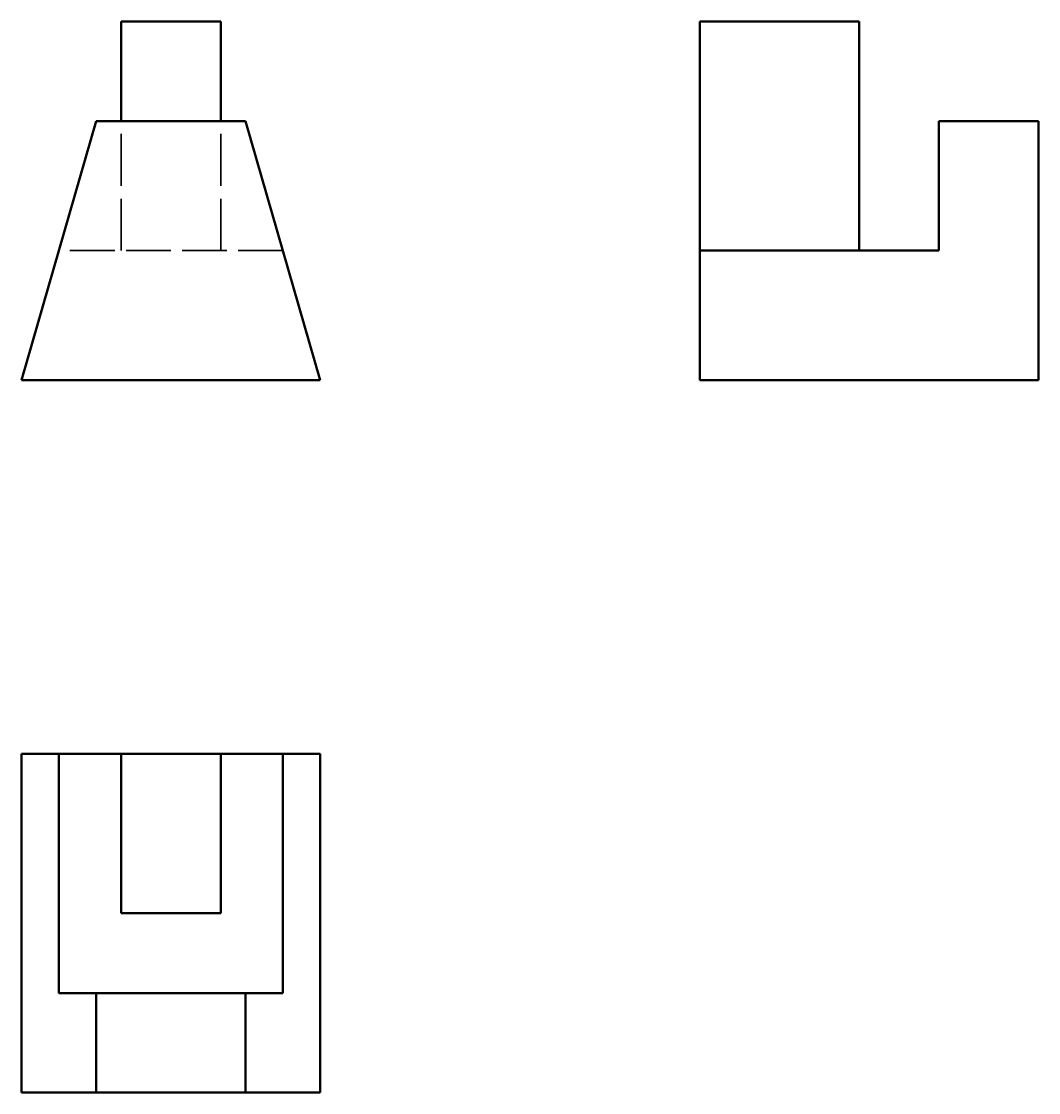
# Model space of a CAD drawing. Header units: millimetres. Extents: x 93 to 196, y 45 to 152.
import ezdxf

# ---------------------------------------------------------------- set-up
doc = ezdxf.new("R2010")
doc.units = ezdxf.units.MM
doc.linetypes.add('DASHED', pattern=[0.2068, 0.1655, -0.0413])
doc.layers.add('Oculto (ISO)', color=7, linetype='DASHED', lineweight=35)
doc.layers.add('Visible (ISO)', color=7, linetype='Continuous', lineweight=50)

msp = doc.modelspace()

# ---------------------------------------------------------------- linework, layer by layer
at = {"layer": 'Oculto (ISO)', "ltscale": 31.431335}
for p, q in [((103.45, 129.06), (103.45, 142.06)), ((113.45, 129.06), (113.45, 142.06))]:
    msp.add_line(p, q, dxfattribs=at)
at = {"layer": 'Oculto (ISO)', "ltscale": 27.200193}
msp.add_line((119.7, 129.06), (97.2, 129.06), dxfattribs=at)
at = {"layer": 'Visible (ISO)'}
for p, q in [((103.45, 152.06), (113.45, 152.06)), ((103.45, 142.06), (103.45, 152.06)), ((113.45, 142.06), (113.45, 152.06)), ((161.54, 152.06), (177.54, 152.06)), ((161.54, 129.06), (161.54, 152.06)), ((177.54, 129.06), (177.54, 152.06)), ((100.95, 142.06), (93.45, 116.06)), ((115.95, 142.06), (100.95, 142.06)), ((123.45, 116.06), (115.95, 142.06)), ((185.54, 142.06), (185.54, 129.06)), ((195.54, 142.06), (185.54, 142.06)), ((195.54, 142.06), (195.54, 116.06)), ((185.54, 129.06), (161.54, 129.06)), ((161.54, 116.06), (161.54, 129.06)), ((93.45, 116.06), (123.45, 116.06)), ((195.54, 116.06), (161.54, 116.06)), ((93.45, 78.53), (97.2, 78.53)), ((93.45, 44.53), (93.45, 78.53)), ((97.2, 78.53), (103.45, 78.53)), ((97.2, 54.53), (97.2, 78.53)), ((103.45, 78.53), (103.45, 62.53)), ((113.45, 78.53), (103.45, 78.53)), ((113.45, 62.53), (113.45, 78.53)), ((113.45, 78.53), (119.7, 78.53)), ((119.7, 78.53), (119.7, 54.53)), ((119.7, 78.53), (123.45, 78.53)), ((123.45, 44.53), (123.45, 78.53)), ((103.45, 62.53), (113.45, 62.53)), ((100.95, 54.53), (97.2, 54.53)), ((115.95, 54.53), (100.95, 54.53)), ((100.95, 44.53), (100.95, 54.53)), ((119.7, 54.53), (115.95, 54.53)), ((115.95, 44.53), (115.95, 54.53)), ((100.95, 44.53), (93.45, 44.53)), ((115.95, 44.53), (100.95, 44.53)), ((123.45, 44.53), (115.95, 44.53))]:
    msp.add_line(p, q, dxfattribs=at)

doc.saveas('drawing.dxf')
